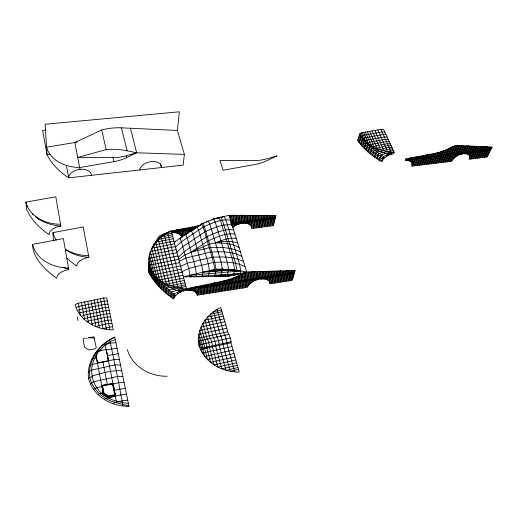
<?xml version="1.0" encoding="UTF-8"?>
<svg xmlns="http://www.w3.org/2000/svg" width="518" height="518" viewBox="0 0 518 518"><rect width="100%" height="100%" fill="white"/><g stroke="black" fill="none" stroke-linecap="round" stroke-linejoin="round"><path stroke-width="0.78" d="M101.852 386.519L96.031 355.264L99.191 350.738L106.229 349.54L113.06 384.149L113.047 383.352L101.871 385.379L103.328 394.69L101.871 385.379M96.944 354.584L96.944 353.723M97.449 363.28L96.031 355.264M99.191 351.469L99.191 350.738M150.343 252.913C152.447 242.586 161.875 235.01 171.231 231.034L200.291 225.44M101.942 387.011L101.955 385.852M102.072 385.347L102.052 386.473L96.73 387.684L93.603 389.387M103.283 394.444L103.309 392.948M103.574 394.878L103.6 393.395M104.06 395.26L104.086 393.797M128.393 403.425C120.15 402.395 111.7 400.764 104.791 395.83L104.824 394.392L103.354 393.194M106.449 396.846L106.481 395.474M107.861 397.766L107.899 396.393M108.113 397.863L108.145 396.555L104.824 394.392M108.515 397.85L108.553 396.477M112.782 383.398L112.762 384.032L118.59 382.705L124.087 382.433M113.079 383.521L112.762 383.967M83.087 339.16L84.415 346.937L86.001 348.2L89.167 350.026L96.005 348.569L96.128 347.202M114.847 396.587L114.899 395.299M102.059 386.337L103.335 394.179L104.804 395.376L108.12 397.533L115.352 396.186L113.047 383.352M175.57 241.634L174.19 242.197L201.767 223.776L215.099 218.505L229.034 215.32L246.749 271.944L232.938 275.395L225.712 276.437L183.378 276.858L214.73 269.373L217.191 269.205L230.452 269.438L246.749 271.944L295.13 270.525L292.158 280.329L269.703 283.838L269.774 282.232L269.082 280.84C262.205 276.314 250.913 280.128 247.332 287.341L197.093 295.195L196.963 293.576C190.98 286.758 176.839 290.915 173.556 298.88C163.228 292.087 154.286 282.957 148.517 271.963L148.731 268.195M149.042 264.64L148.944 266.725C154.843 278.703 165.339 287.354 175.563 295.37L174.022 295.156C163.643 288.338 154.642 279.183 148.828 268.143M148.517 271.963C149.676 265.158 147.598 258.068 150.356 251.489L175.356 246.581M149.929 274.521L150.356 268.518L149.067 265.229L178.723 259.304L185.036 254.875L208.32 244.496C217.825 242.249 228.231 239.62 237.704 243.026M151.476 277.033L152.078 271.678L180.484 265.948M153.153 279.5L153.619 274.3C163.617 287.263 180.465 288.448 195.357 290.307L194.386 291.116M154.953 281.921L155.439 276.729L156.727 277.447L182.161 272.274M156.883 284.285L157.381 279.105L159.602 279.985L182.945 275.22M148.854 266.647L149.061 264.581M149.003 265.443L148.724 269.425C154.519 280.445 163.5 289.594 173.867 296.4L174.171 297.131M158.929 286.59L159.447 281.416L162.807 282.258L183.676 277.978M177.396 130.458L179.325 111.81L45.15 124.242L47.008 154.571A73.595 53.451 3.5 0 0 68.764 177.836L183.152 165.132L184.395 154.409L177.396 130.458L121.452 127.829A43.447 27.81 -11.2 0 0 101.904 129.908L74.825 142.515L79.992 169.341A11.422 7.122 -9.7 0 0 68.764 177.836L66.33 165.339M161.098 288.824L161.635 283.663L166.297 284.22L184.35 280.51M163.377 290.993L163.934 285.845L170.04 285.865L184.952 282.789M165.773 293.091L166.343 287.95L173.983 287.16L185.476 284.777M168.266 295.105L168.862 289.976L185.923 286.467M176.858 233.003L177.227 229.882M179.616 234.246L180.219 229.306M230.97 342.78L200.563 349.598L199.08 345.933L199.708 340.792L229.092 334.272L231.222 341.712L201.703 348.316L200.563 349.598C207.239 364.141 223.634 372.287 239.219 372.047L230.549 341.291M173.556 298.88L174.197 293.771L186.551 288.817L226.845 280.257L233.689 277.875L246.749 271.944M183.204 228.729L182.174 236.914L181.481 237.011L181.423 236.37C179.604 232.595 174.683 232.394 171.044 232.763M177.629 293.712L177.81 292.32M185.386 234.311L186.189 228.153M180.238 292.281L180.368 291.297L182.517 289.776L186.551 288.817L171.231 231.034L159.414 235.819L153.852 245.364L154.733 244.179M189.167 227.583L188.461 232.809L179.332 234.039M183.197 291.181L183.346 290.099L182.517 289.776L178.626 290.967C165.475 286.551 150.136 276.748 148.724 261.778L177.842 255.983M192.139 227.013L191.699 230.193L186.111 228.736M179.921 231.766L177.091 231.041L173.996 232.563L171.147 231.837L194.787 228.684L195.105 226.437L199.508 225.854M186.312 290.475L186.551 288.817M181.281 237.691L179.888 238.384L181.455 241.628L188.694 268.389L189.866 275.311L189.646 276.826L240.151 273.621L240.747 270.927L239.51 264.005L225.731 219.47L223.912 216.401L221.419 217.301M149.022 265.766L149.229 264.407M192.327 290.514L192.787 287.522M195.908 276.787L196.374 273.757L195.195 266.828L187.186 237.788L185.586 234.57M195.15 291.608L195.895 286.875M197.559 295.124L198.996 286.227M202.156 276.754L202.907 272.196L201.716 265.261L192.923 233.955L191.284 230.756L194.049 229.422M200.589 294.651L202.098 285.586M203.613 294.179L205.193 284.939M208.398 276.722L209.46 270.636L208.262 263.688L198.653 230.115L196.982 226.942L198.452 226.366M206.63 293.706L208.288 284.298M209.641 293.233L211.37 283.657L295.033 270.836M212.652 292.761L214.452 283.016M215.65 292.294L217.528 282.381M231.203 215.326L230.393 219.567L262.114 215.384M214.905 275.22L220.862 276.657L222.326 269.069L221.108 262.114L209.848 224.08L208.113 220.953M218.641 291.828L220.597 281.74L229.675 280.348M234.026 215.333L231.967 225.88L235.768 225.375M221.626 291.362L223.672 281.08L226.709 280.549M234.719 225.958L236.83 215.339M203.904 223.258L202.642 223.362L204.351 226.508L214.782 262.328L215.993 269.282L214.633 276.69L221.218 274.818L227.149 276.301L228.567 269.289L227.344 262.341L215.248 222.112L213.481 219.01L212.289 219.723M237.788 224.456L239.633 215.339M224.611 290.896L226.767 280.277M240.728 223.569L242.424 215.346M227.583 290.43L229.895 279.299M243.564 223.174L245.208 215.352M220.862 276.657L227.531 274.423L233.579 275.252L234.706 269.943L233.476 263.002L220.538 220.603L218.745 217.515L216.323 218.447L220.111 217.528M230.555 289.963L233.061 278.127M246.29 223.264L247.98 215.358M233.514 289.497L236.279 276.741M248.873 223.957L250.751 215.365M236.473 289.038L239.517 275.259M251.172 225.887L253.509 215.365M239.42 288.578L242.754 273.776M253.334 228.315L256.255 215.371M242.366 288.118L245.998 272.287M256.112 227.939L258.994 215.378M258.883 227.564L261.732 215.384M245.305 287.658L248.996 271.879M261.655 227.182L264.452 215.391M248.808 284.803L251.91 271.795M264.42 226.806L267.171 215.397M252.331 281.915L254.811 271.71M267.178 226.431L269.878 215.397M255.536 280.387L257.705 271.626M269.93 226.062L272.578 215.404M260.586 271.542L258.599 279.448L253.218 278.276M272.675 225.686L275.272 215.41M261.538 278.975L263.461 271.458M264.355 278.969L266.33 271.374M267.003 279.552L269.185 271.29M269.315 281.313L272.034 271.205M271.477 283.56L274.87 271.121M274.352 283.113L277.7 271.037M277.227 282.66L280.523 270.959M280.089 282.213L283.333 270.875M282.951 281.766L286.137 270.791M285.806 281.319L288.927 270.707M288.656 280.873L291.712 270.629M291.498 280.432L294.489 270.545M152.907 247.118L153.561 245.105L173.912 241.135M359.868 133.806L357.588 140.65C363.94 149.307 372.358 156.3 381.598 161.694C383.728 157.148 388.707 154.604 393.492 153.859L394.146 152.156L383.702 129.61L380.827 129.403L361.227 132.854L359.868 133.806C366.602 145.823 380.795 151.916 394.146 152.156L383.56 156.436L381.598 161.694M359.097 142.631L360.878 137.309L362.373 135.438L382.006 131.967L384.887 132.168M360.696 144.58L362.496 139.264L364.575 137.801L383.171 134.499L386.059 134.699M362.399 146.497L364.212 141.187L359.362 135.321M364.199 148.375L366.025 143.072L364.212 141.187L367.087 140.041L384.311 136.972L387.199 137.16M366.09 150.22L367.929 144.917L366.025 143.072L367.89 143.188L369.871 142.126L385.405 139.348L388.299 139.536M368.065 152.02L369.923 146.724L367.929 144.917L370.623 145.15L372.902 144.036L386.447 141.602L389.342 141.79M370.13 153.768L372.008 148.478L369.923 146.724L373.582 146.911L376.139 145.746L387.419 143.713L390.319 143.894M372.28 155.471L374.171 150.188C380.341 150.641 385.8 146.555 392.016 147.565M374.501 157.116L376.411 151.839C382.103 152.052 387.037 148.18 392.722 149.08M376.8 158.702L378.723 153.438L393.311 150.362M386.117 156.611L386.655 155.186M388.468 155.309L388.85 154.299L390.721 152.972L394.146 152.156M390.98 154.37L391.401 153.263L390.721 152.972L387.406 153.995C376.405 150.77 365.831 144.444 359.615 134.563M405.957 158.851L405.277 160.541C407.666 160.321 410.69 160.567 411.946 162.943L411.804 166.129L451.482 161.331C454.752 155.866 462.859 151.418 468.881 154.837L469.625 156.041L469.217 159.188L487.062 157.032L492.1 147.086L455.587 145.416L444.133 150.667L438.351 152.674L405.957 158.851L412.004 160.962L411.046 161.733M409.706 160.975L410.489 159.058L412.457 159.868M408.067 159.35L410.955 157.925M411.46 162.289L412.911 158.773L410.936 157.964M413.448 157.459L417.275 159.298M412.173 166.084L415.319 158.489M415.941 156.999L415.779 157.394L419.677 159.013M414.555 165.792L417.728 158.204M418.427 156.54L418.188 157.109L422.073 158.728M416.945 165.507L420.137 157.919M420.907 156.08L420.597 156.824L424.462 158.443M419.321 165.216L422.533 157.64M423.387 155.62L422.999 156.54L426.851 158.165M421.697 164.931L424.928 157.355M491.938 147.403L425.887 155.16L425.401 156.261L429.241 157.88L426.437 164.361M424.067 164.646L427.324 157.071M425.867 155.16L427.79 155.976L428.341 154.707M430.808 154.247L430.186 155.698L433.993 157.317M428.8 164.07L431.617 157.595L427.79 155.976M431.157 163.785L434.472 156.229M433.514 163.5L436.363 157.032L432.569 155.413L433.275 153.794L440.423 152.952M438.286 152.687L437.328 154.856L441.096 156.475L438.209 162.937M435.865 163.222L439.219 155.665M440.896 151.884L439.704 154.571L443.453 156.196M443.596 150.887L442.074 154.293L445.81 155.912L442.89 162.367M440.553 162.652L443.945 155.109M446.393 149.67L444.438 154.014L448.161 155.633M449.235 148.355L446.794 153.736L450.511 155.355M445.221 162.089L448.659 154.552M452.078 147.034L449.151 153.464L452.849 155.083M447.552 161.804L454.927 145.72M449.877 161.525L457.277 145.493M453.328 158.806L455.691 153.716M459.466 145.59L456.196 152.629L459.855 154.247M456.811 156.054L458.029 153.445M461.648 145.694L458.54 152.357L462.179 153.976M459.654 154.681L460.366 153.166M463.83 145.791L460.871 152.078L464.504 153.697M462.211 153.911L462.691 152.888M465.999 145.895L463.202 151.806L466.822 153.425M464.542 153.619L465.015 152.616M468.168 145.992L465.533 151.534L469.133 153.147M466.64 153.801L467.34 152.344M470.325 146.089L467.858 151.256L471.445 152.875M468.453 154.571L469.651 152.065M472.481 146.193L470.176 150.984L473.75 152.603M469.664 156.546L471.969 151.793M474.63 146.29L472.487 150.712L476.048 152.331M470.629 159.02L474.274 151.521M476.774 146.387L474.799 150.44L478.347 152.059M209.46 270.636L212.846 270.649L215.624 271.296L218.913 270.118L219.405 269.107M472.908 158.741L476.579 151.25M478.91 146.484L477.11 150.168L480.639 151.787M475.194 158.463L478.878 150.978M481.041 146.581L479.409 149.896L482.931 151.515M477.473 158.191L481.177 150.706M483.171 146.678L481.708 149.624L485.217 151.243M479.746 157.912L483.469 150.434M485.288 146.775L484.006 149.352L487.496 150.971M482.012 157.64L485.755 150.162M487.406 146.872L486.298 149.087L489.775 150.699M484.278 157.368L489.51 146.97M486.538 157.09L491.614 147.067M84.052 319.159L84.421 318.486L81.456 302.57M96.031 356.183C87.51 368.933 92.146 387.561 104.791 395.83M156.06 242.392L158.262 239.413L172.714 236.616M198.575 342.074L199.708 340.792L201.703 348.316L199.08 345.933C195.571 329.947 206.196 313.74 220.772 307.575L228.613 334.628M99.734 350.809C103.904 345.901 108.994 341.466 115.3 339.646M178.872 233.702L179.785 232.886L171.231 231.034L163.908 234.11L158.644 239.316M201.767 223.776L199.922 225.783L201.554 223.886L203.25 227.039L213.526 262.419L214.73 269.373L212.846 270.649L209.266 271.749M223.239 276.593L224.203 275.563L226.942 276.321M229.37 276.023L230.329 275.058L233.838 274.022L236.473 274.223L240.151 273.621M155.063 242.89L156.572 241.394M159.602 238.403L161.111 236.907L172.222 234.758M79.228 313.513L80.018 312.743L105.523 307.433L108.676 307.375M175.518 247.19L181.455 241.628L203.25 227.039C211.791 223.297 221.037 218.622 230.536 220.131M176.845 252.214L182.815 246.646L204.694 232.006C213.261 228.231 222.513 223.53 232.051 224.98M178.192 257.284L184.181 251.709L206.145 237.004C214.737 233.204 223.996 228.47 233.579 229.862M91.2 324.365L92.074 323.588L108.113 320.189L111.292 320.111M199.08 345.933L200.706 344.541L230.154 337.982M206.339 222.177L207.511 221.192M87.27 321.833L88.241 321.031L107.459 316.977L110.632 316.906M232.627 227.525C237.419 223.413 247.818 220.169 251.644 226.865L251.619 228.548L273.31 225.602L275.887 215.41L229.034 215.32L228.315 215.656M214.983 269.354L212.846 270.649L215.993 269.282L221.982 270.843L226.062 269.14M88.423 372.287L91.317 370.189L115.106 364.879L120.526 365.106M90.546 383.942L93.467 381.85L117.431 376.424L122.889 376.612M156.391 240.475L164.245 234.66L171.808 233.197M89.329 366.096L92.398 364.4L113.941 359.621L119.36 359.427M91.582 359.66L92.903 358.728L96.367 357.964M88.494 378.308C86.519 360.573 98.893 343.894 114.782 337.134L128.963 406.19C111.435 406.811 92.89 395.979 88.494 378.308L91.356 377.039L92.385 375.867C101.942 373.329 111.681 369.917 121.704 370.836M98.07 394.548L99.43 393.628L102.972 392.812M95.377 352.939L98.433 351.631M211.862 219.943L213.222 219.088M114.782 337.134C99.611 344.69 86.584 361.143 90.113 378.865C92.288 386.305 97.371 392.676 103.665 397.105C111.04 402.81 120.532 403.159 128.963 406.19M104.17 399.378L105.776 398.4L120.953 394.891L126.502 394.211M157.848 238.112L167.638 232.692L182.517 289.776M101.69 345.739L103.658 344.664L110.535 343.169L115.915 342.638M112.969 403.613L115.022 402.531L122.157 400.874L127.726 400.174M235.25 274.864L236.473 274.223L233.579 275.252M228.16 276.185L230.329 275.058L232.938 275.395M163.908 234.11L168.175 232.271M77.473 310.567L79.435 309.557L104.882 304.28L108.029 304.221M174.113 232.543L174.236 230.458L177.091 231.041M221.872 217.418L223.912 216.401M407.718 160.431L408.456 158.385L410.489 159.058L407.621 160.444L405.639 159.635L490.844 149.566M179.26 261.325L185.904 258.061L210.522 252.072C221.056 251.58 232.433 251.262 241.906 256.462M174.119 231.442L177.227 229.921L180.057 230.646M189.491 290.164L189.666 288.17L195.526 289.238M180.627 266.466L187.296 263.209L212.017 257.226C222.585 256.734 233.994 256.404 243.505 261.584M77.208 142.12L46.555 147.203L47.526 149.993A37.186 27.305 -6.3 0 0 75.984 167.314L79.96 167.508L113.908 161.661A32.718 21.413 -11 0 0 126.735 157.576L136.661 152.765L184.395 154.409M181.993 271.639L188.694 268.389L213.526 262.419C224.126 261.933 235.56 261.584 245.124 266.744M222.002 276.638L224.203 275.563L225.712 276.437M217.385 218.188L218.797 217.508L220.131 217.521M189.53 289.109L192.78 287.561L195.694 288.163M192.612 288.636L189.368 290.184L186.441 289.588L294.386 272.973M81.397 316.381L83.819 315.274L106.164 310.599L109.324 310.535M358.883 136.765C365.572 145.597 374.197 153.25 384.103 158.191L383.56 156.436L372.008 148.478C378.554 149.042 384.544 144.755 391.213 145.823M76.107 307.556L78.853 306.384L104.247 301.139L107.388 301.087M175.447 232.783L176.962 232.161M408.676 160.709L410.042 160.153M96.07 326.709L99.139 325.466L108.767 323.42L111.953 323.329M190.87 290.352L192.45 289.711M78.27 303.231L75.097 304.487C79.409 320.966 97.112 330.225 113.28 329.817L106.747 297.973L103.613 298.012L78.27 303.231L80.361 315.138M227.149 276.301L230.329 275.058L231.76 275.628M217.191 269.205L218.913 270.118L221.626 269.062M234.104 275.142L236.473 274.223M180.057 234.563L182.595 233.599M411.7 162.62L413.96 161.765M195.597 291.899L198.245 290.896M380.827 129.403L389.814 148.912L390.598 151.981L381.106 154.966L379.163 160.23L381.973 160.69C372.72 155.29 364.29 148.297 357.932 139.633M218.913 270.118L222.326 269.069L228.341 270.396L232.621 269.664M182.297 288.643L171.477 291.919L170.862 297.034L173.679 297.902C163.338 291.103 154.377 281.967 148.601 270.966M136.661 152.765L124.223 156.391L117.592 157.446L77.881 157.388L106.417 149.527A46.73 29.332 5.1 0 1 127.117 150.803L136.661 152.765L130.439 128.25M234.376 271.477L237.102 270.797L240.747 270.927L189.866 275.311M237.289 365.3L221.782 368.874L215.274 344.71M237.924 367.527L225.971 370.292L218.79 343.926M238.468 369.412L230.316 371.296L222.539 343.084M235.748 359.926L214.044 364.892L209.097 346.089M236.564 362.755L217.793 367.068L212.03 345.435M233.929 353.554L207.478 359.563L204.299 347.164M234.868 356.85L210.593 362.38L206.507 346.671M231.909 346.49L202.37 353.14L201.508 349.385M232.938 350.09L204.72 356.468L202.493 347.572M226.683 328.237L198.86 334.363L200.68 340.831M227.687 331.74L198.426 338.215L199.521 341.867M224.825 321.743L201.088 326.929L204.681 339.944M106.216 349.928L117.055 348.193M225.725 324.89L199.754 330.588L202.48 340.43M222.552 313.791L207.543 317.035L213.403 338.008M223.232 316.161L205.005 320.118L210.172 338.72M223.99 318.823L202.842 323.426L207.252 339.368M85.807 338.474L86.972 338.222M88.325 337.93L89.653 337.645M90.236 337.522L93.913 336.732L96.031 346.671M221.464 309.991L213.61 311.681L220.636 336.402M221.957 311.726L210.418 314.212L216.906 337.231M102.719 328.677L112.613 326.567M179.61 262.639L150.356 268.518L154.209 274.663L181.339 269.166M223.847 269.075L225.097 269.897L228.263 269.263M176.146 249.579L149.378 254.862L154.209 274.663M176.981 252.726L148.828 258.301L152.078 271.678M174.605 243.751L151.761 248.226L159.602 279.985M173.277 238.746L155.737 242.159L166.297 284.22M32.563 244.405L63.377 238.578L68.771 269.651C63.967 270.538 57.356 272.623 56.637 278.263C45.713 270.228 32.867 258.942 32.563 244.405C36.467 260.081 53.607 268.201 68.706 267.916M53.982 240.896A78.432 61.241 2.4 0 1 53.373 239.653L52.959 232.621L83.197 226.955L88.902 257.368A12.27 6.708 -11.3 0 0 76.806 265.935A78.432 61.241 2.4 0 1 67.055 258.217M108.145 396.555L115.391 395.208M102.065 385.916L103.341 393.758L108.132 397.118L115.372 395.771L113.215 384.868L115.352 396.186M25.9 202.137L55.789 196.801L60.865 226.075A12.108 6.954 -9.6 0 0 49.165 234.673A77.499 58.767 1.3 0 1 26.58 209.343L25.9 202.137L26.988 206.494M225.097 269.897C229.047 269.088 233.268 269.632 237.102 270.797L235.638 263.338L222.403 220.176L220.603 217.1M97.449 362.749L108.456 360.839L105.29 345.215M83.333 338.558L84.79 338.312M196.717 293.201L248.523 285.133M269.587 281.857L292.787 278.244M197.015 294.185L247.824 286.253M269.748 282.834L292.469 279.286M188.792 290.274L257.776 279.629M262.548 278.898L294.069 274.035M192.91 290.682L253.425 281.326M266.336 279.331L293.745 275.09M194.859 291.42L251.139 282.699M268.065 280.076L293.428 276.146M196.095 292.269L249.534 283.968M269.12 280.924L293.104 277.195M232.601 278.315L280.918 270.946M226.968 280.219L289.264 270.7M192.094 287.665L294.71 271.905M243.298 273.523L255.413 271.691M239.853 275.103L263.999 271.438M236.409 276.683L272.5 271.192M213.481 219.01L215.715 218.674L215.099 218.505M438.163 152.959L435.748 153.315L434.952 155.135L438.733 156.753M181.171 235.968L184.512 235.515M251.45 226.463L273.86 223.433M251.631 227.493L273.582 224.514M173.439 232.634L193.162 229.998M232.181 224.773L239.931 223.737M244.541 223.122L274.967 219.056M177.428 233.197L190.812 231.404M248.226 223.705L274.689 220.15M232.362 226.903L233.586 226.742M249.922 224.54L274.411 221.251M180.549 234.965L186.849 234.117M250.971 225.466L274.132 222.339M230.18 220.694L270.202 215.397M230.685 221.717L275.809 215.734M176.567 230.005L197.144 227.272M230.471 222.837L275.524 216.841M230.97 223.854L275.246 217.948M229.558 216.362L237.419 215.339M229.344 217.502L245.726 215.352M230.614 218.441L253.956 215.371M412.134 164.038L453.023 159.13M469.709 157.122L488.137 154.914M412.05 165.074L452.169 160.243M469.548 158.145L487.6 155.97M407.174 160.496L461.544 154.047M465.319 153.6L490.3 150.641M410.088 161.189L457.802 155.51M468.019 154.299L489.756 151.709M411.305 162.082L455.691 156.779M469.094 155.18L489.212 152.784M411.959 163.034L454.118 157.984M469.632 156.125L488.675 153.846M125.291 388.299L114.18 390.242L116.349 401.243M443.201 151.042L481.345 146.594M438.448 152.642L487.658 146.885M410.398 158.029L491.394 148.485M452.557 146.814L462.101 145.713M449.533 148.219L468.57 146.011M446.51 149.611L474.987 146.303M118.201 353.788L107.33 355.549L108.456 360.839M50.227 154.241L47.008 154.571L42.631 130.381L45.849 130.076M202.907 272.196L234.758 269.943L237.102 270.797M109.978 313.714L106.812 313.779L84.421 318.486L84.525 319.612M234.706 269.93L231.17 269.872L230.452 269.438M167.236 376.236C150.239 376.715 132.2 366.589 127.344 349.618M88.889 255.633L84.622 255.452A39.847 31.274 -8.9 0 1 65.508 249.184M60.781 224.288L56.592 224.106A39.323 29.915 -9.3 0 1 37.911 218.046L32.343 213.539A39.323 29.915 -9.3 0 1 26.871 205.199M88.811 337.717L94.38 338.099M88.902 257.368C80.756 256.773 72.65 254.429 65.78 249.935M60.865 226.075C51.722 225.375 42.547 222.507 35.321 216.718M236.292 238.513C229.079 237.114 222.08 240.456 215.397 242.825C223.459 243.156 232.064 243.214 239.122 247.572M234.887 234.032C225.272 232.699 216 237.458 207.388 241.278L191.148 252.149L209.259 247.721C219.768 247.235 231.125 246.931 240.553 252.149M178.626 290.967L180.368 291.297M195.862 287.089L201.651 288.293M387.406 153.995L388.85 154.299M202.007 286.143L207.75 287.348M198.938 286.616L204.701 287.82M205.07 285.671L210.787 286.881M211.176 284.732L216.854 285.942M208.126 285.204L213.824 286.415M217.256 283.799L222.889 285.017M211.37 283.657L219.872 285.476M220.292 283.333L225.9 284.55M226.334 282.407L231.896 283.624M223.316 282.873L228.898 284.084M229.344 281.947L234.887 283.165M228.969 279.603L232.576 280.406M235.347 281.021L240.851 282.245M232.349 281.481L237.872 282.705M241.33 280.102L246.782 281.326M238.345 280.562L243.823 281.786M244.308 279.649L249.747 280.873M250.252 278.736L255.646 279.96M247.287 279.189L252.7 280.413M259.123 277.37L264.445 278.6M256.17 277.823L261.519 279.053M262.063 276.923L267.372 278.153M267.935 276.016L273.2 277.253M265.002 276.47L270.286 277.7M270.862 275.57L276.1 276.806M276.69 274.676L281.896 275.913M273.782 275.123L279.001 276.359M279.603 274.229L284.777 275.466M285.399 273.336L290.533 274.579M282.504 273.782L287.658 275.019M288.286 272.895L293.408 274.132M294.049 272.008L294.638 272.151M291.168 272.449L294.315 273.219M62.963 267.553L68.752 269.023M183.158 229.131L188.759 230.588M180.193 229.526L185.82 230.976M192.01 227.952L194.787 228.684M189.064 228.347L193.933 229.616M195.105 226.437L197.882 227.169M194.949 227.564L196.328 227.926M231.08 223.297L235.03 224.398M232.614 222.552L237.879 224.016M238.325 221.795L243.544 223.258M235.476 222.17L240.715 223.634M241.174 221.413L246.374 222.876M246.846 220.662L252.007 222.125M244.01 221.037L249.19 222.5M252.499 219.904L257.621 221.374M249.676 220.279L254.817 221.749M255.316 219.535L260.418 220.998M260.936 218.784L265.999 220.254M258.126 219.159L263.209 220.623M263.733 218.415L268.784 219.878M269.321 217.67L274.326 219.14M266.53 218.039L271.555 219.509M272.105 217.301L275.181 218.207M274.883 216.932L275.459 217.1M218.02 275.841L220.759 276.657M440.119 152.143L442.56 153.198M453.852 152.907L457.524 154.526M451.508 153.186L455.192 154.804M488.584 148.815L490.721 149.812M490.863 148.549L491.265 148.737M358.45 138.066C364.834 146.736 373.277 153.742 382.549 159.143L382.562 159.92M37.911 218.046L38.759 219.224M109.706 339.782L117.431 376.424L123.012 405.872M32.343 213.539L33.01 214.815M377.777 129.94L386.726 149.469L387.03 151.509M374.883 130.452L383.093 148.478L383.508 150.757M372.164 130.931L379.552 147.229L380.063 149.728M369.658 131.371L376.139 145.746L376.741 148.446M367.391 131.766L372.902 144.036L373.582 146.911M365.397 132.116L369.871 142.126L370.623 145.15M363.688 132.42L367.087 140.041L367.89 143.188M362.296 132.666L364.575 137.801L365.423 141.045M361.227 132.854L363.248 138.746M52.959 232.621L54.008 235.813A39.847 31.274 -8.9 0 0 56.222 240.067M224.559 335.528L217.074 309.46M230.329 275.058L230.575 275.835M224.203 275.563L224.475 276.528M225.026 335.172L227.137 342.625M234.751 371.885L226.897 343.693M221.095 336.046L223.187 343.505M217.353 336.875L219.431 344.347M213.843 337.652L215.902 345.137M210.606 338.371L212.652 345.869M160.392 163.669L161.448 167.547A10.995 6.889 -13.5 0 0 156.533 161.966A10.995 6.889 -13.5 0 0 145.688 163.164L143.35 164.549A10.995 6.889 -13.5 0 0 139.847 169.943M207.686 339.018L209.712 346.523M205.102 339.594L207.122 347.105M202.894 340.08L204.901 347.604M201.094 340.481L203.088 348.005M164.245 234.66L178.082 288.086M161.111 236.907L173.983 287.16M158.262 239.413L170.04 285.865M153.561 245.105L162.807 282.258M121.452 127.829L127.117 150.803M150.356 251.489L156.727 277.447M126.36 156.041L126.735 157.576M112.827 157.032L113.908 161.661M101.69 129.966L106.184 149.553M102.959 362.056L107.31 384.453M103.613 298.012L109.907 329.688M100.46 298.659L106.488 329.344M97.306 299.313L103.017 328.749M113.74 388.027L114.031 389.504L113.759 387.956M94.147 299.961L99.488 327.862M90.98 300.615L95.901 326.638M100.531 349.909L100.764 351.12M109.738 397.487L109.984 398.776M87.807 301.262L92.23 324.961M84.635 301.916L88.455 322.72M113.202 384.913L113.481 386.434M77.409 317.217L77.991 320.435M390.598 151.981L390.721 152.972M79.953 169.347A11.422 7.122 -9.7 0 1 91.414 175.324M276.962 155.931L267.133 160.586A31.158 19.535 -19.3 0 1 254.817 164.543L223.109 170.228L219.969 160.405L253.464 160.625A32.615 22.112 -1.9 0 0 266.53 158.89L276.962 155.931M114.627 394.755L108.32 395.92L105.251 393.926L103.969 392.884L102.629 385.832L112.516 384.039L114.627 394.755M115.087 395.027L108.217 396.302L104.999 394.204L103.6 393.071L102.175 385.567L112.833 383.631L115.087 395.027"/></g></svg>
